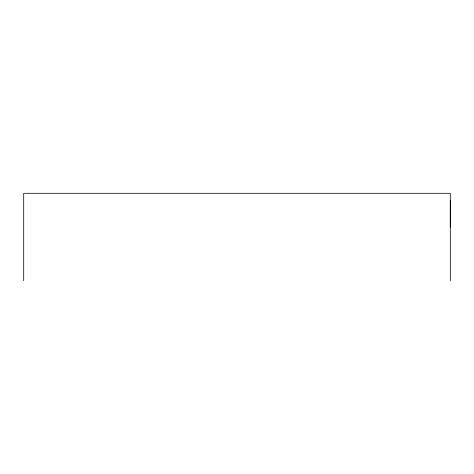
<?xml version="1.0" encoding="UTF-8"?>
<svg xmlns="http://www.w3.org/2000/svg" width="474" height="474" viewBox="0 0 474 474"><rect width="100%" height="100%" fill="white"/><g stroke="black" fill="none" stroke-linecap="round" stroke-linejoin="round"><path stroke-width="0.71" d="M450.3 227.135L450.3 200.751M450.3 280.697L450.3 193.303L23.7 193.303L23.7 280.697"/></g></svg>
